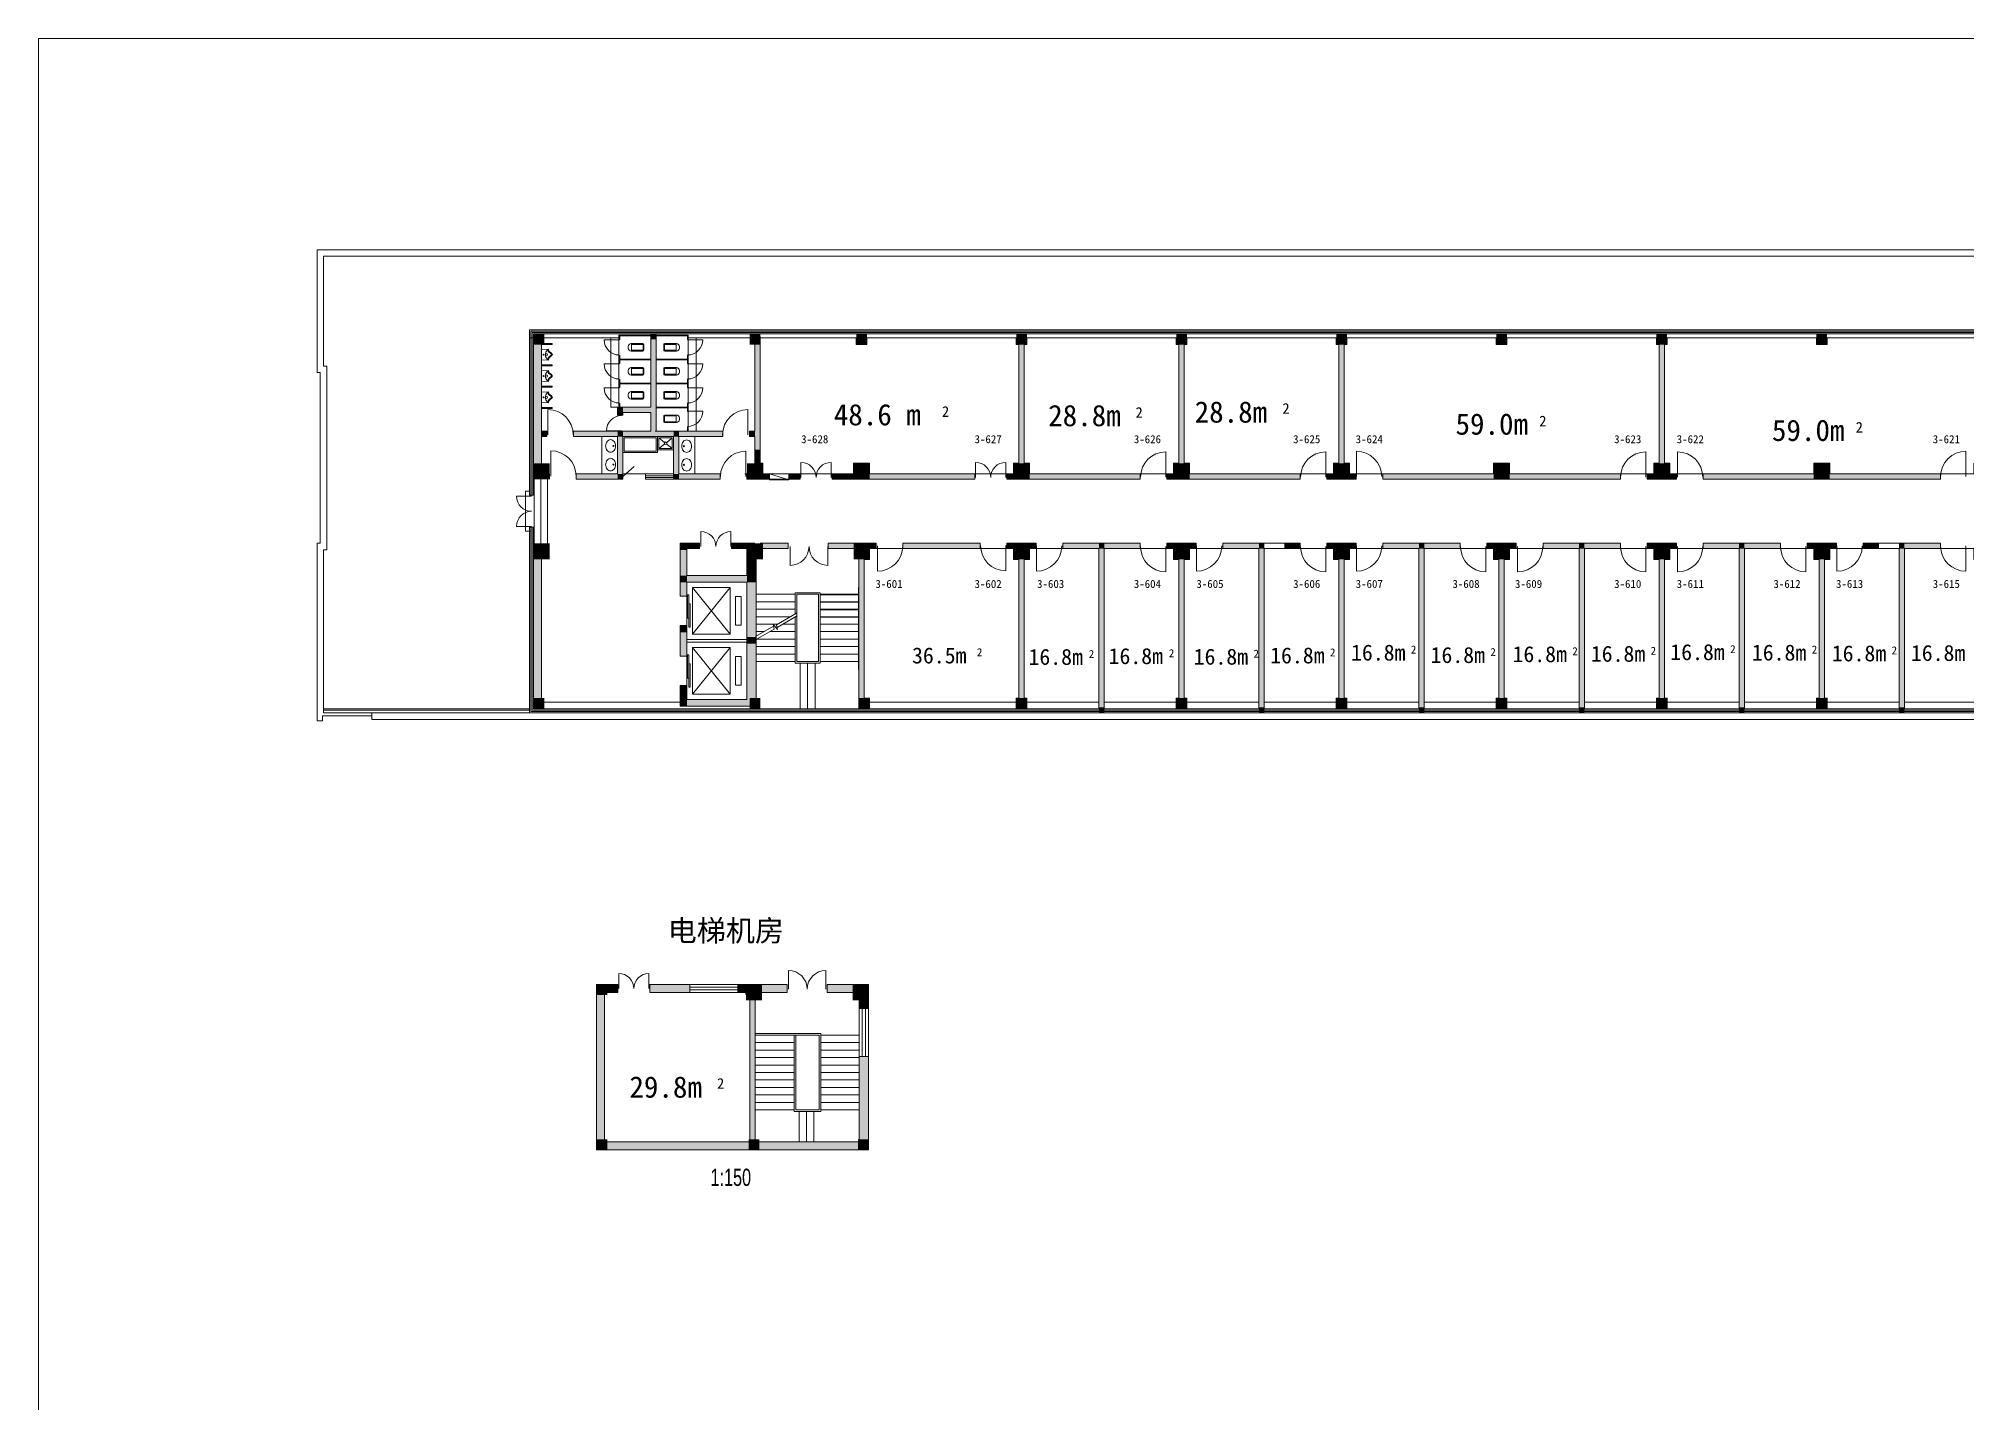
# Model space of a CAD drawing. Header units: millimetres. Extents: x -10313 to 120890, y 4199 to 106461.
# Drawn here: x -10313 to 61979, y 55330 to 106461 of the extents above; entities that cross this region are included whole.
import ezdxf

# ---------------------------------------------------------------- set-up
doc = ezdxf.new("R2010")
doc.units = ezdxf.units.MM
doc.header["$MEASUREMENT"] = 0
for name, color, linetype in [('DR', 1, 'Continuous'), ('GROS', 6, 'Continuous'), ('LABEL', 7, 'Continuous'), ('OTHER', 84, 'Continuous'), ('PL-STAIR', 114, 'Continuous'), ('RM', 4, 'Continuous'), ('TOILET', 84, 'Continuous'), ('WA', 32, 'Continuous'), ('WN', 30, 'Continuous')]:
    doc.layers.add(name, color=color, linetype=linetype)
doc.layers.get('0').off()
doc.styles.add('_SYASTRO', font='SYASTRO.shx', dxfattribs={"width": 0.7})

# ---------------------------------------------------------------- blocks, each defined once
blk = doc.blocks.new('_FZH')
blk.add_solid([(-0.5, -0.5), (0.5, -0.5), (-0.5, 0.5), (0.5, 0.5)])

msp = doc.modelspace()

# ---------------------------------------------------------------- linework, layer by layer
at = {"layer": 'DR', "lineweight": 0}
for p, q in [((8787, 91605), (8787, 92555)), ((16287, 91605), (16287, 92555)), ((11551, 91756), (10981, 91756)), ((8894, 90058), (8894, 91008)), ((11601, 90038), (12024, 90424)), ((16208, 90038), (16208, 90988)), ((18277, 90009), (18277, 90573)), ((19405, 90009), (19405, 90573)), ((24826, 90009), (24826, 90573)), ((25954, 90009), (25954, 90573)), ((31958, 90018), (31958, 90968)), ((37958, 90018), (37958, 90968)), ((39103, 90039), (39103, 90989)), ((49958, 90018), (49958, 90968)), ((51144, 90018), (51144, 90968)), ((61958, 90039), (61958, 90989)), ((8176, 89302), (7612, 89302)), ((8176, 88174), (7612, 88174)), ((14523, 87418), (14523, 87982)), ((15651, 87418), (15651, 87982)), ((17874, 87418), (17874, 86713)), ((19284, 87418), (19284, 86713)), ((21144, 87439), (21144, 86489)), ((25958, 87459), (25958, 86509)), ((27103, 87439), (27103, 86489)), ((31958, 87418), (31958, 86468)), ((33103, 87439), (33103, 86489)), ((37958, 87418), (37958, 86468)), ((39103, 87439), (39103, 86489)), ((43958, 87418), (43958, 86468)), ((45144, 87418), (45144, 86468)), ((49958, 87418), (49958, 86468)), ((51144, 87418), (51144, 86468)), ((55958, 87418), (55958, 86468)), ((57123, 87439), (57123, 86489)), ((61958, 87439), (61958, 86489)), ((11445, 70849), (11445, 71413)), ((12573, 70849), (12573, 71413)), ((17804, 70819), (17804, 71524)), ((19214, 70819), (19214, 71524))]:
    msp.add_line(p, q, dxfattribs=at)
for centre, radius, start, end in [((8787, 91605), 950, 0, 90), ((16287, 91605), 950, 90, 180), ((11551, 91756), 570, 90, 180), ((8894, 90058), 950, 0, 90), ((16208, 90038), 950, 90, 180), ((18277, 90009), 564, 0, 90), ((19405, 90009), 564, 90, 180), ((24826, 90009), 564, 0, 90), ((25954, 90009), 564, 90, 180), ((31958, 90018), 950, 90, 180), ((37958, 90018), 950, 90, 180), ((39103, 90039), 950, 0, 90), ((49958, 90018), 950, 90, 180), ((51144, 90018), 950, 0, 90), ((61958, 90039), 950, 90, 180), ((8176, 89302), 564, 180, 270), ((8176, 88174), 564, 90, 180), ((14523, 87418), 564, 0, 90), ((15651, 87418), 564, 90, 180), ((17874, 87418), 705, 270, 0), ((19284, 87418), 705, 180, 270), ((21144, 87439), 950, 270, 0), ((25958, 87459), 950, 180, 270), ((27103, 87439), 950, 270, 0), ((31958, 87418), 950, 180, 270), ((33103, 87439), 950, 270, 0), ((37958, 87418), 950, 180, 270), ((39103, 87439), 950, 270, 0), ((43958, 87418), 950, 180, 270), ((45144, 87418), 950, 270, 0), ((49958, 87418), 950, 180, 270), ((51144, 87418), 950, 270, 0), ((55958, 87418), 950, 180, 270), ((57123, 87439), 950, 270, 0), ((61958, 87439), 950, 180, 270), ((11445, 70849), 564, 0, 90), ((12573, 70849), 564, 90, 180), ((17804, 70819), 705, 0, 90), ((19214, 70819), 705, 90, 180)]:
    msp.add_arc(centre, radius, start, end, dxfattribs=at)
at = {"layer": 'GROS', "lineweight": 0}
msp.add_lwpolyline([(80851, 80938), (2181, 80937), (2181, 81067), (331, 81067), (331, 80888), (131, 80888), (131, 87538), (251, 87538), (251, 93938), (131, 93938), (131, 98538), (74851, 98538)], dxfattribs=at)
at = {"layer": 'OTHER', "lineweight": 0}
for p, q in [((11651, 91488), (11651, 90988)), ((12851, 91488), (11651, 91488)), ((12851, 91488), (12851, 90988)), ((12901, 91538), (12901, 90938)), ((12951, 91488), (13162, 91319)), ((12951, 91088), (13162, 91257)), ((13240, 91319), (13451, 91488)), ((13240, 91257), (13451, 91088)), ((12901, 90938), (11601, 90938)), ((12851, 90988), (11651, 90988)), ((12444, 90138), (11601, 90138)), ((17097, 90138), (17826, 90141)), ((17097, 89918), (17097, 90138)), ((17097, 90138), (17826, 89921)), ((17826, 89921), (17097, 89918)), ((17826, 90141), (17826, 89921))]:
    msp.add_line(p, q, dxfattribs=at)
for points in [[(-10313, 106461), (120890, 106461), (120890, 4199), (-10313, 4199)], [(13501, 91038), (13501, 91538), (12901, 91538), (12901, 91038)], [(13451, 91088), (13451, 91488), (12951, 91488), (12951, 91088)]]:
    msp.add_lwpolyline(points, close=True, dxfattribs=at)
msp.add_circle((13201, 91288), 50, dxfattribs=at)
at = {"layer": 'PL-STAIR', "lineweight": 0}
for p, q in [((14001, 85553), (14001, 84453)), ((14026, 85605), (14069, 85605)), ((14026, 84738), (14026, 85605)), ((14069, 85605), (14069, 84738)), ((14213, 85878), (15615, 85878)), ((14213, 84128), (14213, 85878)), ((15615, 84128), (14213, 85878)), ((15615, 85878), (14213, 84128)), ((15615, 85878), (15615, 84128)), ((15827, 85541), (16039, 85541)), ((15827, 84466), (15827, 85541)), ((16039, 85541), (16039, 84466)), ((18061, 85628), (16621, 85628)), ((16621, 85348), (18061, 85348)), ((18991, 85688), (18061, 85688)), ((18061, 85688), (18061, 84895)), ((18121, 85628), (18931, 85628)), ((18121, 85628), (18121, 83108)), ((18931, 83108), (18931, 85628)), ((18991, 83048), (18991, 85688)), ((18991, 85628), (20431, 85628)), ((20431, 85608), (18991, 85608)), ((20431, 85348), (18991, 85348)), ((20431, 85328), (18991, 85328)), ((20431, 82808), (20431, 85888)), ((14069, 84738), (14026, 84738)), ((14072, 85268), (14115, 85268)), ((14072, 84401), (14072, 85268)), ((14115, 85268), (14115, 84401)), ((16621, 85068), (18061, 85068)), ((16621, 84788), (17876, 84788)), ((18104, 84920), (17356, 84488)), ((18104, 84804), (17382, 84387)), ((18061, 84779), (18061, 83048)), ((20431, 85068), (18991, 85068)), ((20431, 85048), (18991, 85048)), ((20431, 84788), (18991, 84788)), ((20431, 84768), (18991, 84768)), ((16251, 83928), (14001, 83928)), ((14115, 84401), (14072, 84401)), ((15615, 84128), (14213, 84128)), ((16039, 84466), (15827, 84466)), ((17250, 84427), (16577, 84039)), ((17276, 84326), (16577, 83923)), ((16621, 84508), (17391, 84508)), ((16621, 84228), (16906, 84228)), ((16621, 83948), (18061, 83948)), ((17106, 84228), (18061, 84228)), ((17402, 84307), (17229, 84507)), ((17229, 84507), (17276, 84326)), ((17356, 84488), (17402, 84307)), ((17591, 84508), (18061, 84508)), ((20431, 84508), (18991, 84508)), ((20431, 84228), (18991, 84228)), ((20431, 83948), (18991, 83948)), ((16251, 83828), (14001, 83828)), ((14001, 83303), (14001, 82203)), ((14026, 83355), (14069, 83355)), ((14026, 82488), (14026, 83355)), ((14069, 83355), (14069, 82488)), ((14213, 81878), (14213, 83628)), ((15615, 81878), (14213, 83628)), ((15615, 83628), (14213, 81878)), ((14213, 83628), (15615, 83628)), ((15615, 83628), (15615, 81878)), ((15827, 83291), (16039, 83291)), ((15827, 82216), (15827, 83291)), ((16039, 83291), (16039, 82216)), ((16621, 83668), (18061, 83668)), ((16621, 83388), (18061, 83388)), ((20431, 83668), (18991, 83668)), ((20431, 83388), (18991, 83388)), ((14069, 82488), (14026, 82488)), ((14072, 83018), (14115, 83018)), ((14072, 82151), (14072, 83018)), ((14115, 83018), (14115, 82151)), ((16621, 83108), (18061, 83108)), ((18061, 83048), (18991, 83048)), ((18121, 83108), (18931, 83108)), ((18246, 83048), (18246, 81338)), ((18526, 83048), (18526, 81338)), ((18806, 83048), (18806, 81338)), ((20431, 83108), (18991, 83108)), ((14115, 82151), (14072, 82151)), ((15615, 81878), (14213, 81878)), ((16039, 82216), (15827, 82216)), ((19019, 69159), (16579, 69159)), ((16579, 69099), (18959, 69099)), ((18019, 68819), (16579, 68819)), ((18019, 69099), (18019, 66239)), ((18079, 69099), (18079, 66299)), ((18959, 66299), (18959, 69099)), ((19019, 66239), (19019, 69159)), ((19019, 69099), (20459, 69099)), ((19019, 68819), (20459, 68819)), ((20459, 66269), (20459, 69079)), ((16579, 68539), (18019, 68539)), ((16579, 68259), (18019, 68259)), ((16579, 67979), (18019, 67979)), ((20459, 68539), (19019, 68539)), ((20459, 68259), (19019, 68259)), ((20459, 67979), (19019, 67979)), ((16579, 67699), (18019, 67699)), ((16579, 67419), (18019, 67419)), ((20459, 67699), (19019, 67699)), ((20459, 67419), (19019, 67419)), ((16579, 67139), (18019, 67139)), ((16579, 66859), (18019, 66859)), ((16579, 66579), (18019, 66579)), ((20459, 67139), (19019, 67139)), ((20459, 66859), (19019, 66859)), ((20459, 66579), (19019, 66579)), ((16579, 66299), (18019, 66299)), ((18019, 66239), (19019, 66239)), ((18079, 66299), (18959, 66299)), ((18204, 66239), (18204, 65099)), ((18484, 66239), (18484, 65099)), ((18764, 66239), (18764, 65099)), ((20459, 66299), (19019, 66299))]:
    msp.add_line(p, q, dxfattribs=at)
at = {"layer": 'RM', "lineweight": 0}
for points in [[(16751, 95238), (20351, 95238), (20351, 94988), (20751, 94988), (20751, 95238), (26351, 95238), (26351, 94988), (26451, 94988), (26451, 90538), (26251, 90538), (26251, 90138), (20851, 90138), (20851, 90538), (20251, 90538), (20251, 90138), (16851, 90138), (16851, 90538), (16751, 90538)], [(26751, 95238), (32351, 95238), (32351, 94988), (32451, 94988), (32451, 90538), (32251, 90538), (32251, 90138), (26851, 90138), (26851, 90538), (26651, 90538), (26651, 94988), (26751, 94988)], [(32751, 95238), (38351, 95238), (38351, 94988), (38451, 94988), (38451, 90538), (38251, 90538), (38251, 90138), (32851, 90138), (32851, 90538), (32651, 90538), (32651, 94988), (32751, 94988)], [(38651, 94988), (38751, 94988), (38751, 95238), (44351, 95238), (44351, 94988), (44751, 94988), (44751, 95238), (50351, 95238), (50351, 94988), (50451, 94988), (50451, 90538), (50251, 90538), (50251, 90138), (44851, 90138), (44851, 90538), (44251, 90538), (44251, 90138), (38851, 90138), (38851, 90538), (38651, 90538)], [(50651, 94988), (50751, 94988), (50751, 95238), (56351, 95238), (56351, 94988), (56751, 94988), (56751, 95238), (62351, 95238), (62351, 94988), (62451, 94988), (62451, 90538), (62251, 90538), (62251, 90138), (56851, 90138), (56851, 90538), (56251, 90538), (56251, 90138), (50851, 90138), (50851, 90538), (50651, 90538)], [(20851, 87338), (26251, 87338), (26251, 86938), (26451, 86938), (26451, 81738), (26351, 81738), (26351, 81328), (20851, 81328), (20851, 81738), (20651, 81738), (20651, 86938), (20851, 86938)], [(26651, 86938), (26851, 86938), (26851, 87338), (29451, 87338), (29451, 81328), (26751, 81328), (26751, 81738), (26651, 81738)], [(29651, 87338), (32251, 87338), (32251, 86938), (32451, 86938), (32451, 81738), (32351, 81738), (32351, 81328), (29651, 81328)], [(32651, 86938), (32851, 86938), (32851, 87338), (35451, 87338), (35451, 81328), (32751, 81328), (32751, 81738), (32651, 81738)], [(35651, 87338), (38251, 87338), (38251, 86938), (38451, 86938), (38451, 81738), (38351, 81738), (38351, 81328), (35651, 81328)], [(38651, 86938), (38851, 86938), (38851, 87338), (41451, 87338), (41451, 81328), (38751, 81328), (38751, 81738), (38651, 81738)], [(41651, 87338), (44251, 87338), (44251, 86938), (44451, 86938), (44451, 81738), (44351, 81738), (44351, 81328), (41651, 81328)], [(44651, 86938), (44851, 86938), (44851, 87338), (47451, 87338), (47451, 81328), (44751, 81328), (44751, 81738), (44651, 81738)], [(47651, 87338), (50251, 87338), (50251, 86938), (50451, 86938), (50451, 81738), (50351, 81738), (50351, 81328), (47651, 81328)], [(50651, 86938), (50851, 86938), (50851, 87338), (53451, 87338), (53451, 81328), (50751, 81328), (50751, 81738), (50651, 81738)], [(53651, 87338), (56251, 87338), (56251, 86938), (56451, 86938), (56451, 81738), (56351, 81738), (56351, 81328), (53651, 81328)], [(56651, 86938), (56851, 86938), (56851, 87338), (59451, 87338), (59451, 81328), (56751, 81328), (56751, 81738), (56651, 81738)], [(59651, 87338), (62251, 87338), (62251, 86938), (62451, 86938), (62451, 81738), (62351, 81738), (62351, 81328), (59651, 81328)]]:
    msp.add_lwpolyline(points, close=True, dxfattribs=at)
at = {"layer": 'TOILET', "lineweight": 0}
for p, q in [((8551, 95027), (8951, 95027)), ((8551, 94997), (8951, 94997)), ((8807, 94818), (8552, 94808)), ((8552, 94418), (8552, 94808)), ((8951, 95027), (8951, 94997)), ((11463, 95169), (10893, 95169)), ((11148, 95238), (11148, 92648)), ((11448, 95348), (11448, 92648)), ((12651, 95348), (11448, 95348)), ((11478, 95183), (11448, 95183)), ((12651, 95318), (11478, 95318)), ((11478, 95183), (11478, 95318)), ((11799, 94918), (11799, 94858)), ((12348, 95028), (11909, 95028)), ((11909, 94748), (12348, 94748)), ((11919, 94748), (11919, 95028)), ((12348, 94998), (11919, 94998)), ((11919, 94778), (12348, 94778)), ((12358, 94788), (12358, 94988)), ((12388, 94788), (12388, 94988)), ((12851, 95348), (14051, 95348)), ((12851, 95318), (14021, 95318)), ((13128, 94788), (13128, 94988)), ((13158, 94788), (13158, 94988)), ((13168, 95028), (13608, 95028)), ((13168, 94998), (13598, 94998)), ((13598, 94778), (13168, 94778)), ((13608, 94748), (13168, 94748)), ((13598, 94748), (13598, 95028)), ((13718, 94918), (13718, 94858)), ((14021, 95318), (14021, 95183)), ((14021, 95183), (14051, 95183)), ((14023, 95169), (14593, 95169)), ((14051, 95348), (14051, 91738)), ((14351, 95238), (14351, 91738)), ((8551, 94227), (8951, 94227)), ((8551, 94197), (8951, 94197)), ((8807, 94408), (8552, 94418)), ((8807, 94018), (8552, 94008)), ((8552, 93618), (8552, 94008)), ((8951, 94227), (8951, 94197)), ((11463, 94269), (10893, 94269)), ((11478, 94583), (11448, 94583)), ((11448, 94283), (11450, 94583)), ((11478, 94283), (11448, 94283)), ((11478, 94448), (11478, 94583)), ((12651, 94448), (11478, 94448)), ((12651, 94418), (11478, 94418)), ((11478, 94283), (11478, 94418)), ((11799, 94018), (11799, 93958)), ((12348, 94128), (11909, 94128)), ((11919, 93848), (11919, 94128)), ((12348, 94098), (11919, 94098)), ((12358, 93888), (12358, 94088)), ((12388, 93888), (12388, 94088)), ((12851, 94448), (14021, 94448)), ((12851, 94418), (14021, 94418)), ((13128, 93888), (13128, 94088)), ((13158, 93888), (13158, 94088)), ((13168, 94128), (13608, 94128)), ((13168, 94098), (13598, 94098)), ((13598, 93848), (13598, 94128)), ((13718, 94018), (13718, 93958)), ((14021, 94583), (14051, 94583)), ((14021, 94583), (14021, 94448)), ((14021, 94418), (14021, 94283)), ((14021, 94283), (14051, 94283)), ((14023, 94269), (14593, 94269)), ((8551, 93427), (8951, 93427)), ((8551, 93397), (8951, 93397)), ((8807, 93608), (8552, 93618)), ((8951, 93427), (8951, 93397)), ((11463, 93369), (10893, 93369)), ((11478, 93683), (11448, 93683)), ((11478, 93383), (11448, 93383)), ((11478, 93548), (11478, 93683)), ((12651, 93548), (11478, 93548)), ((12651, 93518), (11478, 93518)), ((11478, 93383), (11478, 93518)), ((11909, 93848), (12348, 93848)), ((11919, 93878), (12348, 93878)), ((12851, 93548), (14021, 93548)), ((12851, 93518), (14021, 93518)), ((13598, 93878), (13168, 93878)), ((13608, 93848), (13168, 93848)), ((14021, 93683), (14051, 93683)), ((14021, 93683), (14021, 93548)), ((14021, 93518), (14021, 93383)), ((14021, 93383), (14051, 93383)), ((14023, 93369), (14593, 93369)), ((8551, 92627), (8951, 92627)), ((8551, 92597), (8951, 92597)), ((8807, 93218), (8552, 93208)), ((8552, 92818), (8552, 93208)), ((8807, 92808), (8552, 92818)), ((8951, 92627), (8951, 92597)), ((11448, 92648), (11148, 92648)), ((11478, 92783), (11448, 92783)), ((11478, 92648), (11478, 92783)), ((11799, 93118), (11799, 93058)), ((12348, 93228), (11909, 93228)), ((11909, 92948), (12348, 92948)), ((11919, 92948), (11919, 93228)), ((12348, 93198), (11919, 93198)), ((11919, 92978), (12348, 92978)), ((12358, 92988), (12358, 93188)), ((12388, 92988), (12388, 93188)), ((12851, 92648), (14021, 92648)), ((12851, 92618), (14021, 92618)), ((13128, 92988), (13128, 93188)), ((13158, 92988), (13158, 93188)), ((13168, 93228), (13608, 93228)), ((13168, 93198), (13598, 93198)), ((13598, 92978), (13168, 92978)), ((13608, 92948), (13168, 92948)), ((13598, 92948), (13598, 93228)), ((13718, 93118), (13718, 93058)), ((14021, 92783), (14051, 92783)), ((14021, 92783), (14021, 92648)), ((14021, 92618), (14021, 92483)), ((13128, 92108), (13128, 92308)), ((13158, 92108), (13158, 92308)), ((13168, 92348), (13608, 92348)), ((13168, 92318), (13598, 92318)), ((13598, 92098), (13168, 92098)), ((13608, 92068), (13168, 92068)), ((13598, 92068), (13598, 92348)), ((13718, 92238), (13718, 92178)), ((14021, 92483), (14051, 92483)), ((14021, 91903), (14051, 91903)), ((14021, 91903), (14021, 91738)), ((14023, 92489), (14593, 92489)), ((10811, 91538), (10811, 90138)), ((14291, 91538), (14291, 90138))]:
    msp.add_line(p, q, dxfattribs=at)
at = {"layer": 'TOILET', "lineweight": 0, "const_width": 1.5}
for points in [[(8551, 94416), (8551, 94808), (8807, 94818, -4.356259)], [(8551, 93616), (8551, 94008), (8807, 94018, -4.356259)], [(8552, 94418), (8807, 94408, 0.758087)], [(8552, 93618), (8807, 93608, 0.758087)], [(8551, 92816), (8551, 93208), (8807, 93218, -4.356259)], [(8552, 92818), (8807, 92808, 0.758087)]]:
    msp.add_lwpolyline(points, format="xyb", dxfattribs=at)
for points in [[(8807, 94408), (8809, 94418), (8809, 94418), (8811, 94429), (8812, 94437), (8815, 94447), (8818, 94456), (8822, 94465), (8826, 94474), (8831, 94484), (8838, 94493), (8846, 94503), (8851, 94510), (8859, 94519), (8866, 94526), (8875, 94533), (8883, 94539), (8890, 94544), (8899, 94550), (8907, 94554), (8916, 94559), (8925, 94562), (8934, 94569), (8939, 94576), (8943, 94582), (8946, 94589), (8949, 94595), (8950, 94603), (8950, 94612), (8949, 94625), (8946, 94635), (8943, 94641), (8939, 94648), (8936, 94655), (8931, 94661), (8925, 94666), (8916, 94670), (8908, 94674), (8898, 94677), (8890, 94683), (8883, 94687), (8876, 94692), (8870, 94697), (8864, 94703), (8859, 94707), (8853, 94712), (8846, 94718), (8841, 94726), (8836, 94731), (8830, 94738), (8828, 94744), (8824, 94751), (8822, 94757), (8818, 94766), (8815, 94774), (8812, 94786), (8810, 94796), (8809, 94803), (8808, 94811), (8807, 94818)], [(8693, 94610), (8693, 94618), (8696, 94624), (8699, 94631), (8703, 94637), (8708, 94641), (8717, 94647), (8725, 94649), (8733, 94651), (8742, 94649), (8751, 94648), (8758, 94641), (8765, 94637), (8769, 94629), (8774, 94624), (8775, 94616), (8775, 94610), (8775, 94606), (8774, 94601), (8772, 94594), (8768, 94586), (8764, 94580), (8757, 94575), (8750, 94570), (8741, 94569), (8733, 94568), (8724, 94570), (8715, 94572), (8708, 94577), (8701, 94581), (8699, 94586), (8695, 94589), (8694, 94594), (8694, 94599), (8693, 94600), (8693, 94604), (8692, 94606), (8693, 94610)], [(8807, 93608), (8809, 93618), (8809, 93618), (8811, 93629), (8812, 93637), (8815, 93647), (8818, 93656), (8822, 93665), (8826, 93674), (8831, 93684), (8838, 93693), (8846, 93703), (8851, 93710), (8859, 93719), (8866, 93726), (8875, 93733), (8883, 93739), (8890, 93744), (8899, 93750), (8907, 93754), (8916, 93759), (8925, 93762), (8934, 93769), (8939, 93776), (8943, 93782), (8946, 93789), (8949, 93795), (8950, 93803), (8950, 93812), (8949, 93825), (8946, 93835), (8943, 93841), (8939, 93848), (8936, 93855), (8931, 93861), (8925, 93866), (8916, 93870), (8908, 93874), (8898, 93877), (8890, 93883), (8883, 93887), (8876, 93892), (8870, 93897), (8864, 93903), (8859, 93907), (8853, 93912), (8846, 93918), (8841, 93926), (8836, 93931), (8830, 93938), (8828, 93944), (8824, 93951), (8822, 93957), (8818, 93966), (8815, 93974), (8812, 93986), (8810, 93996), (8809, 94003), (8808, 94011), (8807, 94018)], [(8693, 93810), (8693, 93818), (8696, 93824), (8699, 93831), (8703, 93837), (8708, 93841), (8717, 93847), (8725, 93849), (8733, 93851), (8742, 93849), (8751, 93848), (8758, 93841), (8765, 93837), (8769, 93829), (8774, 93824), (8775, 93816), (8775, 93810), (8775, 93806), (8774, 93801), (8772, 93794), (8768, 93786), (8764, 93780), (8757, 93775), (8750, 93770), (8741, 93769), (8733, 93768), (8724, 93770), (8715, 93772), (8708, 93777), (8701, 93781), (8699, 93786), (8695, 93789), (8694, 93794), (8694, 93799), (8693, 93800), (8693, 93804), (8692, 93806), (8693, 93810)], [(8693, 93010), (8693, 93018), (8696, 93024), (8699, 93031), (8703, 93037), (8708, 93041), (8717, 93047), (8725, 93049), (8733, 93051), (8742, 93049), (8751, 93048), (8758, 93041), (8765, 93037), (8769, 93029), (8774, 93024), (8775, 93016), (8775, 93010), (8775, 93006), (8774, 93001), (8772, 92994), (8768, 92986), (8764, 92980), (8757, 92975), (8750, 92970), (8741, 92969), (8733, 92968), (8724, 92970), (8715, 92972), (8708, 92977), (8701, 92981), (8699, 92986), (8695, 92989), (8694, 92994), (8694, 92999), (8693, 93000), (8693, 93004), (8692, 93006), (8693, 93010)], [(8807, 92808), (8809, 92818), (8809, 92818), (8811, 92829), (8812, 92837), (8815, 92847), (8818, 92856), (8822, 92865), (8826, 92874), (8831, 92884), (8838, 92893), (8846, 92903), (8851, 92910), (8859, 92919), (8866, 92926), (8875, 92933), (8883, 92939), (8890, 92944), (8899, 92950), (8907, 92954), (8916, 92959), (8925, 92962), (8934, 92969), (8939, 92976), (8943, 92982), (8946, 92989), (8949, 92995), (8950, 93003), (8950, 93012), (8949, 93025), (8946, 93035), (8943, 93041), (8939, 93048), (8936, 93055), (8931, 93061), (8925, 93066), (8916, 93070), (8908, 93074), (8898, 93077), (8890, 93083), (8883, 93087), (8876, 93092), (8870, 93097), (8864, 93103), (8859, 93107), (8853, 93112), (8846, 93118), (8841, 93126), (8836, 93131), (8830, 93138), (8828, 93144), (8824, 93151), (8822, 93157), (8818, 93166), (8815, 93174), (8812, 93186), (8810, 93196), (8809, 93203), (8808, 93211), (8807, 93218)]]:
    msp.add_lwpolyline(points, dxfattribs=at)
at = {"layer": 'TOILET', "lineweight": 0}
for points in [[(10952, 91190, -0.078966), (10967, 91282, -0.088152), (11007, 91356, -0.105269), (11069, 91408, -0.121685), (11137, 91425, -0.121685), (11206, 91408, -0.105269), (11268, 91356, -0.088152), (11308, 91282, -0.078966), (11322, 91190, -0.078966), (11308, 91097, -0.088152), (11268, 91023, -0.105269), (11206, 90972, -0.121685), (11137, 90955, -0.121685), (11069, 90972, -0.105269), (11007, 91023, -0.088152), (10967, 91097, -0.078966)], [(14175, 91181, 0.078966), (14160, 91273, 0.088152), (14120, 91347, 0.105269), (14058, 91399, 0.121685), (13990, 91416, 0.121685), (13921, 91399, 0.105269), (13859, 91347, 0.088152), (13819, 91273, 0.078966), (13805, 91181, 0.078966), (13819, 91088, 0.088152), (13859, 91014, 0.105269), (13921, 90963, 0.121685), (13990, 90946, 0.121685), (14058, 90963, 0.105269), (14120, 91014, 0.088152), (14160, 91088, 0.078966)], [(10952, 90490, -0.078966), (10967, 90582, -0.088152), (11007, 90656, -0.105269), (11069, 90708, -0.121685), (11137, 90725, -0.121685), (11206, 90708, -0.105269), (11268, 90656, -0.088152), (11308, 90582, -0.078966), (11322, 90490, -0.078966), (11308, 90397, -0.088152), (11268, 90323, -0.105269), (11206, 90272, -0.121685), (11137, 90255, -0.121685), (11069, 90272, -0.105269), (11007, 90323, -0.088152), (10967, 90397, -0.078966)], [(14175, 90481, 0.078966), (14160, 90573, 0.088152), (14120, 90647, 0.105269), (14058, 90699, 0.121685), (13990, 90716, 0.121685), (13921, 90699, 0.105269), (13859, 90647, 0.088152), (13819, 90573, 0.078966), (13805, 90481, 0.078966), (13819, 90388, 0.088152), (13859, 90314, 0.105269), (13921, 90263, 0.121685), (13990, 90246, 0.121685), (14058, 90263, 0.105269), (14120, 90314, 0.088152), (14160, 90388, 0.078966)]]:
    msp.add_lwpolyline(points, format="xyb", close=True, dxfattribs=at)
for centre, radius in [((8624, 94611), 15), ((8735, 94609), 41.7), ((8624, 93811), 15), ((8735, 93809), 41.7), ((8624, 93011), 15), ((8735, 93009), 41.7), ((11242, 91190), 20), ((13885, 91181), 20), ((11242, 90490), 20), ((13885, 90481), 20)]:
    msp.add_circle(centre, radius, dxfattribs=at)
for centre, radius, start, end in [((8940, 94610), 250, 136.64582, 223.35418), ((8773, 94774), 16.2, 27.13892, 152.86108), ((8958, 94814), 174, 190.56764, 247.70342), ((8975, 94827), 168, 183.33481, 245.33091), ((11463, 95169), 570, 180, 270), ((11909, 94918), 110, 90, 180), ((11909, 94858), 110, 180, 270), ((12348, 94988), 40, 0, 90), ((12348, 94988), 10, 0, 90), ((12348, 94788), 10, 270, 0), ((12348, 94788), 40, 270, 0), ((13168, 94988), 40, 90, 180), ((13168, 94788), 40, 180, 270), ((13168, 94988), 10, 90, 180), ((13168, 94788), 10, 180, 270), ((13608, 94918), 110, 0, 90), ((13608, 94858), 110, 270, 0), ((14023, 95169), 570, 270, 0), ((8940, 93810), 250, 136.64582, 223.35418), ((8774, 94454), 22.7, 224.58574, 296.45735), ((8773, 93974), 16.2, 27.13892, 152.86108), ((8963, 94415), 179, 112.29844, 173.80425), ((8958, 94014), 174, 190.56764, 247.70342), ((8983, 94394), 176, 116.1838, 175.57917), ((8975, 94027), 168, 183.33481, 245.33091), ((8880, 94616), 38.6, 292.77784, 71.36093), ((8889, 94613), 63.3, 284.74469, 75.25531), ((11463, 94269), 570, 180, 270), ((11909, 94018), 110, 90, 180), ((12348, 94088), 40, 0, 90), ((12348, 94088), 10, 0, 90), ((13168, 94088), 40, 90, 180), ((13168, 94088), 10, 90, 180), ((13608, 94018), 110, 0, 90), ((14023, 94269), 570, 270, 0), ((8774, 93654), 22.7, 224.58574, 296.45735), ((8963, 93615), 179, 112.29844, 173.80425), ((8983, 93594), 176, 116.1838, 175.57917), ((8880, 93816), 38.6, 292.77784, 71.36093), ((8889, 93813), 63.3, 284.74469, 75.25531), ((11463, 93369), 570, 180, 270), ((11909, 93958), 110, 180, 270), ((12348, 93888), 10, 270, 0), ((12348, 93888), 40, 270, 0), ((13168, 93888), 40, 180, 270), ((13168, 93888), 10, 180, 270), ((13608, 93958), 110, 270, 0), ((14023, 93369), 570, 270, 0), ((8940, 93010), 250, 136.64582, 223.35418), ((8773, 93174), 16.2, 27.13892, 152.86108), ((8774, 92854), 22.7, 224.58574, 296.45735), ((8963, 92815), 179, 112.29844, 173.80425), ((8958, 93214), 174, 190.56764, 247.70342), ((8975, 93227), 168, 183.33481, 245.33091), ((8983, 92794), 176, 116.1838, 175.57917), ((8880, 93016), 38.6, 292.77784, 71.36093), ((8889, 93013), 63.3, 284.74469, 75.25531), ((11909, 93118), 110, 90, 180), ((11909, 93058), 110, 180, 270), ((12348, 93188), 40, 0, 90), ((12348, 93188), 10, 0, 90), ((12348, 92988), 10, 270, 0), ((12348, 92988), 40, 270, 0), ((13168, 93188), 40, 90, 180), ((13168, 92988), 40, 180, 270), ((13168, 93188), 10, 90, 180), ((13168, 92988), 10, 180, 270), ((13608, 93118), 110, 0, 90), ((13608, 93058), 110, 270, 0), ((13168, 92308), 40, 90, 180), ((13168, 92108), 40, 180, 270), ((13168, 92308), 10, 90, 180), ((13168, 92108), 10, 180, 270), ((13608, 92238), 110, 0, 90), ((13608, 92178), 110, 270, 0), ((14023, 92489), 570, 270, 0)]:
    msp.add_arc(centre, radius, start, end, dxfattribs=at)
for p in [(8952, 94613), (8952, 93813), (8952, 93013)]:
    msp.add_point(p, dxfattribs=at)
at = {"layer": 'WA', "lineweight": 0}
for p, q in [((131, 93938), (131, 98538)), ((74851, 98538), (131, 98538)), ((371, 94178), (371, 98298)), ((74611, 98298), (371, 98298)), ((8251, 90238), (8251, 94988)), ((8551, 90138), (8551, 95288)), ((12651, 95388), (12651, 92648)), ((12851, 95388), (12851, 91738)), ((16551, 91738), (16551, 95288)), ((16751, 90238), (16751, 95288)), ((26451, 90138), (26451, 95388)), ((26651, 90138), (26651, 95388)), ((32451, 90138), (32451, 94988)), ((32651, 90138), (32651, 94988)), ((38451, 90138), (38451, 94988)), ((38651, 90138), (38651, 94988)), ((50451, 90138), (50451, 94988)), ((50651, 90138), (50651, 94988)), ((371, 94178), (491, 94178)), ((491, 87298), (491, 94178)), ((131, 93938), (251, 93938)), ((251, 87538), (251, 93938)), ((11401, 92648), (11401, 92338)), ((12651, 92648), (11401, 92648)), ((11601, 92338), (11401, 92338)), ((12651, 92448), (11601, 92448)), ((11601, 92338), (11601, 92448)), ((12651, 92448), (12651, 91738)), ((8551, 91738), (8751, 91738)), ((8751, 91538), (8551, 91538)), ((8751, 91538), (8751, 91738)), ((9751, 91538), (9751, 91738)), ((9751, 91738), (11401, 91738)), ((11401, 91538), (9751, 91538)), ((11401, 91538), (11401, 90138)), ((11441, 91738), (12651, 91738)), ((11601, 91538), (13501, 91538)), ((11601, 89938), (11601, 91538)), ((12811, 91738), (15351, 91738)), ((13501, 89938), (13501, 91538)), ((13701, 91538), (13701, 90138)), ((13701, 91538), (15351, 91538)), ((15351, 91538), (15351, 91738)), ((16351, 91738), (16351, 91538)), ((16351, 91738), (16551, 91738)), ((16351, 91538), (16551, 91538)), ((16551, 90138), (16551, 91538)), ((8851, 90138), (8551, 90138)), ((8851, 89938), (8851, 90138)), ((11401, 90138), (9851, 90138)), ((9851, 90138), (9851, 89938)), ((9851, 89938), (11601, 89938)), ((13501, 89938), (15251, 89938)), ((15251, 90138), (13701, 90138)), ((15251, 90138), (15251, 89938)), ((18251, 90138), (16176, 90138)), ((16251, 90138), (16251, 89938)), ((16251, 89938), (18251, 89938)), ((18251, 89938), (18251, 90138)), ((19451, 89938), (19451, 90138)), ((24797, 90138), (19451, 90138)), ((19451, 89938), (24797, 89938)), ((24797, 90138), (24797, 89938)), ((26001, 90138), (26001, 89938)), ((31001, 90138), (26001, 90138)), ((26001, 89938), (31001, 89938)), ((31001, 89938), (31001, 90138)), ((32551, 90138), (32001, 90138)), ((32001, 89938), (32001, 90138)), ((32001, 89938), (37001, 89938)), ((37001, 90138), (32751, 90138)), ((37001, 89938), (37001, 90138)), ((38351, 90138), (38001, 90138)), ((38001, 89938), (38001, 90138)), ((38001, 89938), (39101, 89938)), ((39101, 90138), (38551, 90138)), ((39101, 89938), (39101, 90138)), ((40101, 89938), (40101, 90138)), ((49001, 90138), (40101, 90138)), ((40101, 89938), (49001, 89938)), ((49001, 89938), (49001, 90138)), ((50451, 90138), (50001, 90138)), ((50001, 89938), (50001, 90138)), ((50001, 89938), (51101, 89938)), ((51101, 90138), (50671, 90138)), ((51101, 90138), (51101, 89938)), ((61001, 90138), (52101, 90138)), ((52101, 90138), (52101, 89938)), ((52101, 89938), (61001, 89938)), ((61001, 89938), (61001, 90138)), ((131, 87538), (251, 87538)), ((131, 80888), (131, 87538)), ((13751, 85553), (13751, 87538)), ((13751, 87538), (14475, 87538)), ((14475, 87338), (14475, 87538)), ((15675, 87338), (15675, 87538)), ((15675, 87538), (16551, 87538)), ((16251, 87538), (16251, 86328)), ((16751, 87538), (17801, 87538)), ((17801, 87538), (17801, 87338)), ((19301, 87538), (19301, 87338)), ((19301, 87538), (21101, 87538)), ((21101, 87538), (21101, 87338)), ((22101, 87538), (22101, 87338)), ((22101, 87538), (25001, 87538)), ((25001, 87538), (25001, 87338)), ((26001, 87538), (26001, 87338)), ((26001, 87538), (27101, 87538)), ((27101, 87538), (27101, 87338)), ((28101, 87538), (28101, 87338)), ((28101, 87538), (31001, 87538)), ((31001, 87538), (31001, 87338)), ((32001, 87538), (32001, 87338)), ((32001, 87538), (33101, 87538)), ((33101, 87538), (33101, 87338)), ((34101, 87538), (37001, 87538)), ((34101, 87538), (34101, 87338)), ((37001, 87538), (37001, 87338)), ((38001, 87538), (38001, 87338)), ((38001, 87538), (39101, 87538)), ((39101, 87538), (39101, 87338)), ((40101, 87538), (40101, 87338)), ((40101, 87538), (43001, 87538)), ((43001, 87538), (43001, 87338)), ((44001, 87538), (44001, 87338)), ((44001, 87538), (45101, 87538)), ((45101, 87538), (45101, 87338)), ((46101, 87538), (46101, 87338)), ((46101, 87538), (49001, 87538)), ((49001, 87538), (49001, 87338)), ((50001, 87538), (50001, 87338)), ((50001, 87538), (51101, 87538)), ((51101, 87538), (51101, 87338)), ((52101, 87538), (52101, 87338)), ((52101, 87538), (55001, 87538)), ((55001, 87538), (55001, 87338)), ((56001, 87538), (56001, 87338)), ((56001, 87538), (57101, 87538)), ((57101, 87538), (57101, 87338)), ((58101, 87538), (61001, 87538)), ((58101, 87538), (58101, 87338)), ((61001, 87538), (61001, 87338)), ((371, 87298), (491, 87298)), ((371, 81178), (371, 87298)), ((8251, 81738), (8251, 87238)), ((8551, 81738), (8551, 87238)), ((13991, 87338), (13991, 86328)), ((13991, 87338), (14475, 87338)), ((15675, 87338), (16251, 87338)), ((16601, 87338), (16601, 81438)), ((16621, 87338), (17801, 87338)), ((19301, 87338), (20431, 87338)), ((20451, 87338), (20451, 81338)), ((20651, 87338), (20651, 81338)), ((20671, 87338), (21101, 87338)), ((22101, 87338), (25001, 87338)), ((26001, 87338), (26431, 87338)), ((26451, 87338), (26451, 81338)), ((26651, 87338), (26651, 81338)), ((26671, 87338), (27101, 87338)), ((28101, 87338), (29451, 87338)), ((29451, 87338), (29451, 81338)), ((29651, 87338), (31001, 87338)), ((29651, 87338), (29651, 81338)), ((32001, 87338), (32431, 87338)), ((32451, 87338), (32451, 81338)), ((32651, 87338), (32651, 81338)), ((32671, 87338), (33101, 87338)), ((34101, 87338), (35451, 87338)), ((35451, 87338), (35451, 81338)), ((35651, 87338), (37001, 87338)), ((35651, 87338), (35651, 81338)), ((38001, 87338), (38431, 87338)), ((38451, 87338), (38451, 81338)), ((38651, 87338), (38651, 81338)), ((38671, 87338), (39101, 87338)), ((40101, 87338), (41451, 87338)), ((41451, 87338), (41451, 81338)), ((41651, 87338), (41651, 81338)), ((41651, 87338), (43001, 87338)), ((44001, 87338), (44431, 87338)), ((44451, 87338), (44451, 81338)), ((44651, 87338), (44651, 81338)), ((44671, 87338), (45101, 87338)), ((46101, 87338), (47451, 87338)), ((47451, 87338), (47451, 81338)), ((47651, 87338), (49001, 87338)), ((47651, 87338), (47651, 81338)), ((50001, 87338), (50431, 87338)), ((50451, 87338), (50451, 81338)), ((50651, 87338), (50651, 81338)), ((50671, 87338), (51101, 87338)), ((52101, 87338), (53451, 87338)), ((53451, 87338), (53451, 81338)), ((53651, 87338), (55001, 87338)), ((53651, 87338), (53651, 81338)), ((56001, 87338), (56431, 87338)), ((56451, 87338), (56451, 81338)), ((56651, 87338), (56651, 81338)), ((56671, 87338), (57101, 87338)), ((58101, 87338), (59451, 87338)), ((59451, 87338), (59451, 81338)), ((59651, 87338), (61001, 87338)), ((59651, 87338), (59651, 81338)), ((13991, 86328), (16251, 86328)), ((14001, 86078), (14001, 85553)), ((16251, 86078), (14001, 86078)), ((16251, 86078), (16251, 81678)), ((13751, 85553), (14001, 85553)), ((13751, 84453), (14001, 84453)), ((13751, 83303), (13751, 84453)), ((14001, 84453), (14001, 83303)), ((13751, 83303), (14001, 83303)), ((13751, 81438), (13751, 82203)), ((13751, 82203), (14001, 82203)), ((14001, 82203), (14001, 81678)), ((331, 81067), (2181, 81067)), ((331, 81067), (331, 80888)), ((371, 81328), (8101, 81328)), ((371, 81278), (8101, 81278)), ((371, 81178), (8101, 81178)), ((2181, 80938), (2181, 81178)), ((8101, 81188), (8101, 81178)), ((16621, 81438), (13751, 81438)), ((16251, 81678), (14001, 81678)), ((29451, 81338), (29651, 81338)), ((35451, 81338), (35651, 81338)), ((41451, 81338), (41651, 81338)), ((47451, 81338), (47651, 81338)), ((53451, 81338), (53651, 81338)), ((59451, 81338), (59651, 81338)), ((131, 80888), (331, 80888)), ((2181, 80938), (2181, 80937)), ((10609, 70999), (11409, 70999)), ((10609, 70999), (10609, 64799)), ((11409, 70699), (11409, 70999)), ((12609, 70999), (14109, 70999)), ((12609, 70699), (12609, 70999)), ((14109, 70999), (14109, 70699)), ((15909, 70999), (15909, 70699)), ((15909, 70999), (17759, 70999)), ((17759, 70999), (17759, 70699)), ((19259, 70999), (20809, 70999)), ((19259, 70999), (19259, 70699)), ((20809, 70999), (20809, 70099)), ((10909, 70699), (11409, 70699)), ((10909, 70699), (10909, 65046)), ((12609, 70699), (14109, 70699)), ((15909, 70699), (17759, 70699)), ((16359, 70799), (16359, 64799)), ((16559, 70799), (16559, 64799)), ((19259, 70699), (20809, 70699)), ((20459, 70799), (20459, 70099)), ((20809, 70099), (20459, 70099)), ((20459, 68299), (20459, 64799)), ((20809, 68299), (20459, 68299)), ((20809, 68299), (20809, 64799)), ((20809, 65099), (10609, 65099)), ((20809, 64799), (10609, 64799))]:
    msp.add_line(p, q, dxfattribs=at)
for points in [[(16851, 87163), (16251, 87163), (16251, 87463)], [(16851, 87163), (16251, 87163), (16251, 87463)], [(16851, 87163), (16251, 87163), (16251, 87463)], [(16809, 70624), (16209, 70624), (16209, 70924)], [(16809, 70624), (16209, 70624), (16209, 70924)]]:
    msp.add_lwpolyline(points, dxfattribs=at)
for points in [[(8251, 94988), (8551, 94988), (8251, 90538), (8551, 90538)], [(12651, 95388), (12851, 95388), (12651, 91738), (12851, 91738)], [(16551, 94988), (16751, 94988), (16551, 90688), (16751, 90688)], [(26451, 94988), (26651, 94988), (26451, 90538), (26651, 90538)], [(32451, 94988), (32651, 94988), (32451, 90538), (32651, 90538)], [(38451, 94988), (38651, 94988), (38451, 90538), (38651, 90538)], [(50451, 94988), (50651, 94988), (50451, 90538), (50651, 90538)], [(11401, 92648), (12651, 92648), (11601, 92448), (12651, 92448)], [(11401, 92648), (11601, 92448), (11401, 92338), (11601, 92338)], [(8551, 91738), (8751, 91738), (8551, 91538), (8751, 91538)], [(9751, 91738), (15351, 91738), (9751, 91538), (15351, 91538)], [(11401, 91538), (11601, 91538), (11401, 90138), (11601, 90138)], [(13501, 91538), (13701, 91538), (13501, 90138), (13701, 90138)], [(16351, 91738), (16551, 91738), (16351, 91538), (16551, 91538)], [(16551, 91051), (16751, 91051), (16551, 90538), (16751, 90538)], [(9851, 90138), (11601, 90138), (9851, 89938), (11601, 89938)], [(13501, 90138), (15251, 90138), (13501, 89938), (15251, 89938)], [(16851, 90138), (17097, 90138), (16851, 89938), (17097, 89938)], [(17826, 90141), (18251, 90138), (17826, 89941), (18251, 89938)], [(19451, 90138), (20251, 90138), (19451, 89938), (20251, 89938)], [(20851, 90138), (24797, 90138), (20851, 89938), (24797, 89938)], [(26001, 90138), (26251, 90138), (26001, 89938), (26251, 89938)], [(26851, 90138), (31001, 90138), (26851, 89938), (31001, 89938)], [(32001, 90138), (32251, 90138), (32001, 89938), (32251, 89938)], [(32851, 90138), (37001, 90138), (32851, 89938), (37001, 89938)], [(38001, 90138), (38251, 90138), (38001, 89938), (38251, 89938)], [(38851, 90138), (39099, 90138), (38851, 89938), (39101, 89938)], [(40101, 90138), (49001, 90138), (40101, 89938), (49001, 89938)], [(50001, 90138), (50251, 90138), (50001, 89938), (50251, 89938)], [(50851, 90138), (51101, 90138), (50851, 89938), (51101, 89938)], [(52101, 90138), (56251, 90138), (52101, 89938), (56251, 89938)], [(56851, 90138), (61001, 90138), (56851, 89938), (61001, 89938)], [(13751, 87538), (14001, 87338), (13751, 85553), (14001, 85553)], [(13751, 87538), (14475, 87538), (13991, 87338), (14475, 87338)], [(15675, 87538), (16251, 87538), (15675, 87338), (16251, 87338)], [(16851, 87531), (17801, 87538), (16851, 87338), (17801, 87345)], [(19301, 87538), (20251, 87538), (19301, 87338), (20251, 87338)], [(20851, 87538), (21101, 87538), (20851, 87338), (21101, 87338)], [(22101, 87545), (25001, 87545), (22101, 87345), (25001, 87345)], [(26001, 87538), (26251, 87538), (26001, 87338), (26251, 87338)], [(26851, 87538), (27101, 87538), (26851, 87338), (27101, 87338)], [(28101, 87538), (31001, 87538), (28101, 87338), (31001, 87338)], [(32001, 87538), (32251, 87538), (32001, 87338), (32251, 87338)], [(32851, 87538), (33101, 87538), (32851, 87338), (33101, 87338)], [(34101, 87538), (35651, 87538), (34101, 87338), (35651, 87338)], [(36401, 87538), (37001, 87538), (36401, 87338), (37001, 87338)], [(38001, 87538), (38251, 87538), (38001, 87338), (38251, 87338)], [(38851, 87538), (39101, 87538), (38851, 87338), (39101, 87338)], [(40101, 87538), (43001, 87538), (40101, 87338), (43001, 87338)], [(44001, 87538), (44251, 87538), (44001, 87338), (44251, 87338)], [(44851, 87538), (45101, 87538), (44851, 87338), (45101, 87338)], [(46101, 87538), (49001, 87538), (46101, 87338), (49001, 87338)], [(50001, 87538), (50251, 87538), (50001, 87338), (50251, 87338)], [(50851, 87538), (51101, 87538), (50851, 87338), (51101, 87338)], [(52101, 87538), (55001, 87538), (52101, 87338), (55001, 87338)], [(56001, 87538), (56251, 87538), (56001, 87338), (56251, 87338)], [(56851, 87538), (57101, 87538), (56851, 87338), (57101, 87338)], [(58101, 87538), (58701, 87538), (58101, 87338), (58701, 87338)], [(59451, 87538), (61001, 87538), (59451, 87338), (61001, 87338)], [(8251, 86938), (8551, 86938), (8251, 81738), (8551, 81738)], [(16251, 86933), (16601, 86933), (16251, 86328), (16601, 86328)], [(20451, 86938), (20651, 86938), (20451, 81738), (20651, 81738)], [(26451, 86938), (26651, 86938), (26451, 81738), (26651, 81738)], [(29451, 87338), (29651, 87338), (29451, 81288), (29651, 81288)], [(32451, 86938), (32651, 86938), (32451, 81738), (32651, 81738)], [(35451, 87338), (35651, 87338), (35451, 81288), (35651, 81288)], [(38451, 86938), (38651, 86938), (38451, 81738), (38651, 81738)], [(41451, 87338), (41651, 87338), (41451, 81288), (41651, 81288)], [(44451, 86938), (44651, 86938), (44451, 81738), (44651, 81738)], [(47451, 87338), (47651, 87338), (47451, 81288), (47651, 81288)], [(50451, 86938), (50651, 86938), (50451, 81738), (50651, 81738)], [(53451, 87338), (53651, 87338), (53451, 81288), (53651, 81288)], [(56451, 86938), (56651, 86938), (56451, 81738), (56651, 81738)], [(59451, 87338), (59651, 87338), (59451, 81288), (59651, 81288)], [(14001, 86328), (16251, 86328), (14001, 86078), (16251, 86078)], [(16251, 86078), (16601, 86078), (16251, 84021), (16601, 84052)], [(13751, 84453), (14001, 84453), (13751, 83303), (14001, 83303)], [(16251, 83771), (16601, 83771), (16251, 81438), (16601, 81438)], [(13751, 82203), (14001, 82203), (13751, 81428), (14001, 81428)], [(14001, 81678), (16251, 81678), (14001, 81428), (16251, 81428)], [(10909, 70999), (11409, 70999), (10909, 70699), (11409, 70699)], [(12609, 70992), (14109, 70999), (12609, 70699), (14109, 70699)], [(15909, 70999), (16209, 70999), (15909, 70699), (16209, 70699)], [(16809, 70999), (17759, 70999), (16809, 70699), (17759, 70699)], [(19259, 70999), (20209, 70999), (19259, 70721), (20209, 70721)], [(10609, 70699), (10909, 70699), (10609, 65099), (10909, 65099)], [(16359, 70399), (16559, 70399), (16359, 65199), (16559, 65199)], [(20459, 70399), (20809, 70399), (20459, 70099), (20809, 70099)], [(20459, 68299), (20809, 68299), (20459, 65199), (20809, 65199)], [(11009, 65099), (16359, 65099), (11009, 64799), (16309, 64799)], [(16709, 65099), (20409, 65099), (16709, 64799), (20409, 64799)]]:
    msp.add_solid(points, dxfattribs=at)
at = {"layer": 'WN', "lineweight": 0}
for p, q in [((8101, 89338), (8101, 95538)), ((8101, 95538), (80751, 95538)), ((8151, 95488), (8151, 89338)), ((8151, 95488), (80751, 95488)), ((8201, 95438), (8201, 89338)), ((8201, 95438), (80751, 95438)), ((8101, 95238), (11448, 95238)), ((8251, 95388), (8251, 89338)), ((80851, 95388), (8251, 95388)), ((14051, 95238), (80751, 95238)), ((8276, 87238), (8276, 90238)), ((8526, 87238), (8526, 90238)), ((8776, 87238), (8776, 90238)), ((13501, 90138), (12444, 90138)), ((12444, 90138), (12444, 89938)), ((13501, 90068), (12444, 90068)), ((13501, 90008), (12444, 90008)), ((13501, 89938), (12444, 89938)), ((7951, 87988), (7951, 89488)), ((8101, 89488), (7951, 89488)), ((8101, 89338), (8251, 89338)), ((8151, 87988), (7951, 87988)), ((8101, 88138), (8251, 88138)), ((8101, 81188), (8101, 88138)), ((8151, 88138), (8151, 81238)), ((8201, 88138), (8201, 81288)), ((8251, 88138), (8251, 81338)), ((8101, 81178), (80851, 81178)), ((8151, 81238), (80751, 81238)), ((8201, 81278), (80751, 81278)), ((8251, 81328), (80851, 81328)), ((8551, 81588), (13751, 81588)), ((20651, 81588), (29451, 81588)), ((29651, 81588), (35451, 81588)), ((35651, 81588), (41451, 81588)), ((41651, 81588), (47451, 81588)), ((47651, 81588), (53451, 81588)), ((53651, 81588), (59451, 81588)), ((59651, 81588), (65451, 81588)), ((2181, 80938), (80851, 80938)), ((14109, 70999), (15909, 70999)), ((15909, 70899), (14109, 70899)), ((15909, 70799), (14109, 70799)), ((14109, 70699), (15909, 70699)), ((20459, 70099), (20459, 68299)), ((20576, 68299), (20576, 70099)), ((20692, 68299), (20692, 70099)), ((20809, 70099), (20809, 68299))]:
    msp.add_line(p, q, dxfattribs=at)

# ---------------------------------------------------------------- block references
at = {"layer": 'WA', "lineweight": 0}
for p, xscale, yscale, zscale in [((8451, 95188), 400, 400, 400), ((12747, 95289), 200, 200, 200), ((16551, 95188), 400, 400, 400), ((20551, 95188), 400, 400, 400), ((26551, 95188), 400, 400, 400), ((32551, 95188), 400, 400, 400), ((38551, 95188), 400, 400, 400), ((44551, 95188), 400, 400, 400), ((50551, 95188), 400, 400, 400), ((56551, 95188), 400, 400, 400), ((11501, 92548), 200, 200, 200), ((11501, 91638), 200, 200, 200), ((13601, 91638), 200, 200, 200), ((8551, 90238), 600, 600, 600), ((16551, 90238), 600, 600, 600), ((20551, 90238), 600, 600, 600), ((26551, 90238), 600, 600, 600), ((32551, 90238), 600, 600, 600), ((38551, 90238), 600, 600, 600), ((44551, 90238), 600, 600, 600), ((50551, 90238), 600, 600, 600), ((56551, 90238), 600, 600, 600), ((11501, 90038), 200, 200, 200), ((13601, 90038), 200, 200, 200), ((8551, 87238), 600, 600, 600), ((13876, 87413), 250, 250, 250), ((16551, 87238), 600, 600, 600), ((20551, 87238), 600, 600, 600), ((26551, 87238), 600, 600, 600), ((29551, 87438), 200, 200, 200), ((32551, 87238), 600, 600, 600), ((35551, 87438), 200, 200, 200), ((38551, 87238), 600, 600, 600), ((41551, 87438), 200, 200, 200), ((44551, 87238), 600, 600, 600), ((47551, 87438), 200, 200, 200), ((50551, 87238), 600, 600, 600), ((53551, 87438), 200, 200, 200), ((56551, 87238), 600, 600, 600), ((59551, 87438), 200, 200, 200), ((13876, 86203), 250, 250, 250), ((16376, 86203), 250, 250, 250), ((16476, 86203), 250, 250, 250), ((13876, 84328), 250, 250, 250), ((16376, 83896), 250, 250, 250), ((16476, 83897), 250, 250, 250), ((8451, 81538), 400, 400, 400), ((16551, 81538), 400, 400, 400), ((20651, 81538), 400, 400, 400), ((26551, 81538), 400, 400, 400), ((32551, 81538), 400, 400, 400), ((38551, 81538), 400, 400, 400), ((44551, 81538), 400, 400, 400), ((50551, 81538), 400, 400, 400), ((56551, 81538), 400, 400, 400), ((13876, 81553), 250, 250, 250), ((29551, 81288), 200, 200, 200), ((35551, 81288), 200, 200, 200), ((41551, 81288), 200, 200, 200), ((47551, 81288), 200, 200, 200), ((53551, 81288), 200, 200, 200), ((59551, 81288), 200, 200, 200), ((16509, 70699), 600, 600, 600), ((20509, 70699), 600, 600, 600), ((10809, 64999), 400, 400, 400), ((16509, 64999), 400, 400, 400), ((20609, 64999), 400, 400, 400)]:
    msp.add_blockref('_FZH', p, dxfattribs=dict(at, xscale=xscale, yscale=yscale, zscale=zscale))
at = {"layer": 'WA', "lineweight": 0, "xscale": -400, "yscale": 400, "zscale": 400, "rotation": 180}
msp.add_blockref('_FZH', (10809, 70799), dxfattribs=at)

# ---------------------------------------------------------------- texts
at = {"layer": 'LABEL', "lineweight": 0}
for s, p in [('3-628', (18282, 91292)), ('3-627', (24784, 91292)), ('3-626', (30757, 91292)), ('3-625', (36730, 91292)), ('3-624', (39076, 91292)), ('3-623', (48768, 91292)), ('3-622', (51114, 91292)), ('3-621', (60715, 91292)), ('3-601', (21067, 85866)), ('3-602', (24784, 85866)), ('3-603', (27129, 85866)), ('3-604', (30757, 85866)), ('3-605', (33103, 85866)), ('3-606', (36730, 85866)), ('3-607', (39076, 85866)), ('3-608', (42704, 85866)), ('3-609', (45049, 85866)), ('3-610', (48768, 85866)), ('3-611', (51114, 85866)), ('3-612', (54741, 85866)), ('3-613', (57087, 85866)), ('3-615', (60715, 85866))]:
    msp.add_text(s, height=300, dxfattribs=at).set_placement(p)
at = {"layer": 'LABEL', "lineweight": 0, "style": '_SYASTRO', "width": 0.7}
msp.add_text('1:150', height=648, dxfattribs=at).set_placement((14887, 63446))
at = {"layer": 'LABEL', "lineweight": 0, "attachment_point": 1}
for s, insert, char_height, width in [('48.6 m', (19506, 92761), 800, 4223.74), ('2', (23562, 92678), 400, 447.55), ('28.8m', (27546, 92729), 800, 4131.24), ('2', (30821, 92643), 400, 447.55), ('28.8m', (33038, 92863), 800, 5189.24), ('2', (36329, 92794), 400, 447.55), ('59.0m', (42820, 92410), 800, 3761.78), ('2', (45960, 92324), 400, 447.55), ('59.0m', (54685, 92175), 800, 3291.56), ('2', (57825, 92089), 400, 447.55), ('36.5m', (22441, 83635), 600, 2274), ('2', (24873, 83606), 300, 449.86), ('16.8m', (26808, 83582), 600, 3000), ('2', (29067, 83539), 300, 449.86), ('16.8m', (29811, 83611), 600, 3000), ('2', (32070, 83568), 300, 449.86), ('16.8m', (33002, 83590), 600, 2359.43), ('2', (35246, 83552), 300, 449.86), ('16.8m', (35869, 83637), 600, 2359.43), ('2', (38113, 83599), 300, 449.86), ('16.8m', (38903, 83744), 600, 2359.43), ('2', (41147, 83706), 300, 449.86), ('16.8m', (41885, 83652), 600, 2359.43), ('2', (44128, 83614), 300, 449.86), ('16.8m', (44958, 83683), 600, 2359.43), ('2', (47202, 83645), 300, 449.86), ('16.8m', (47894, 83698), 600, 2359.43), ('2', (50137, 83660), 300, 449.86), ('16.8m', (50875, 83760), 600, 2359.43), ('2', (53119, 83722), 300, 449.86), ('16.8m', (53933, 83744), 600, 2359.43), ('2', (56177, 83706), 300, 449.86), ('16.8m', (56930, 83714), 600, 2359.43), ('2', (59174, 83676), 300, 449.86), ('16.8m', (59896, 83729), 600, 2359.43), ('{\\f宋体|b0|i0|c134|p54;电梯机房}', (13276, 73417), 800, 10000), ('29.8m', (11842, 67556), 800, 2455.06), ('2', (15129, 67489), 400, 447.55)]:
    msp.add_mtext(s, dxfattribs=dict(at, insert=insert, char_height=char_height, width=width))
at = {"layer": 'TOILET', "lineweight": 0, "width": 0.8, "flags": 9}
for tag, p, s in [('XSIZE', (8551, 94612), '410'), ('YSIZE', (8551, 94612), '400'), ('XSIZE', (8551, 93812), '410'), ('YSIZE', (8551, 93812), '400'), ('XSIZE', (8551, 93012), '410'), ('YSIZE', (8551, 93012), '400')]:
    msp.add_attdef(tag, p, s, height=0.5, rotation=90, dxfattribs=at)

doc.saveas('drawing.dxf')
